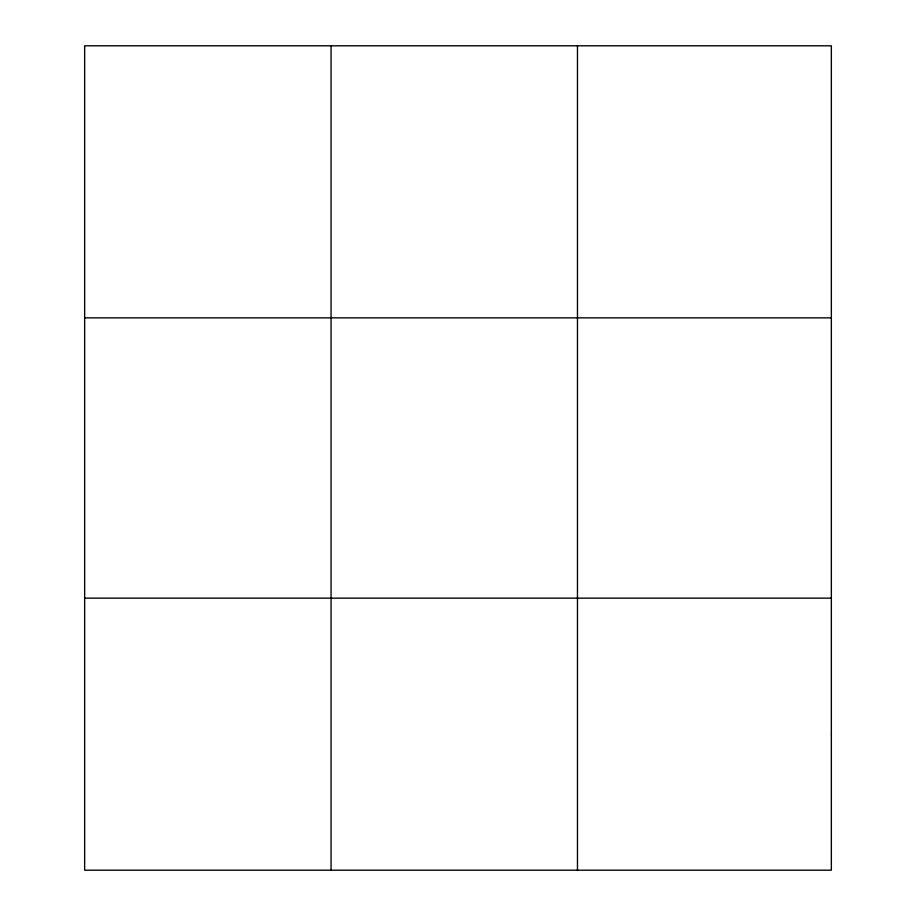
<?xml version="1.0" encoding="UTF-8"?>
<svg xmlns="http://www.w3.org/2000/svg" width="916" height="916" viewBox="0 0 916 916"><rect width="100%" height="100%" fill="white"/><g stroke="black" fill="none" stroke-linecap="round" stroke-linejoin="round"><path stroke-width="1.37" d="M331.065 870.2L331.065 45.8M577.469 870.2L577.469 45.8M84.65 317.852L831.35 317.852M84.65 598.148L831.35 598.148M831.35 734.174L831.35 870.2L84.65 870.2L84.65 45.8L831.35 45.8L831.35 734.174"/></g></svg>
